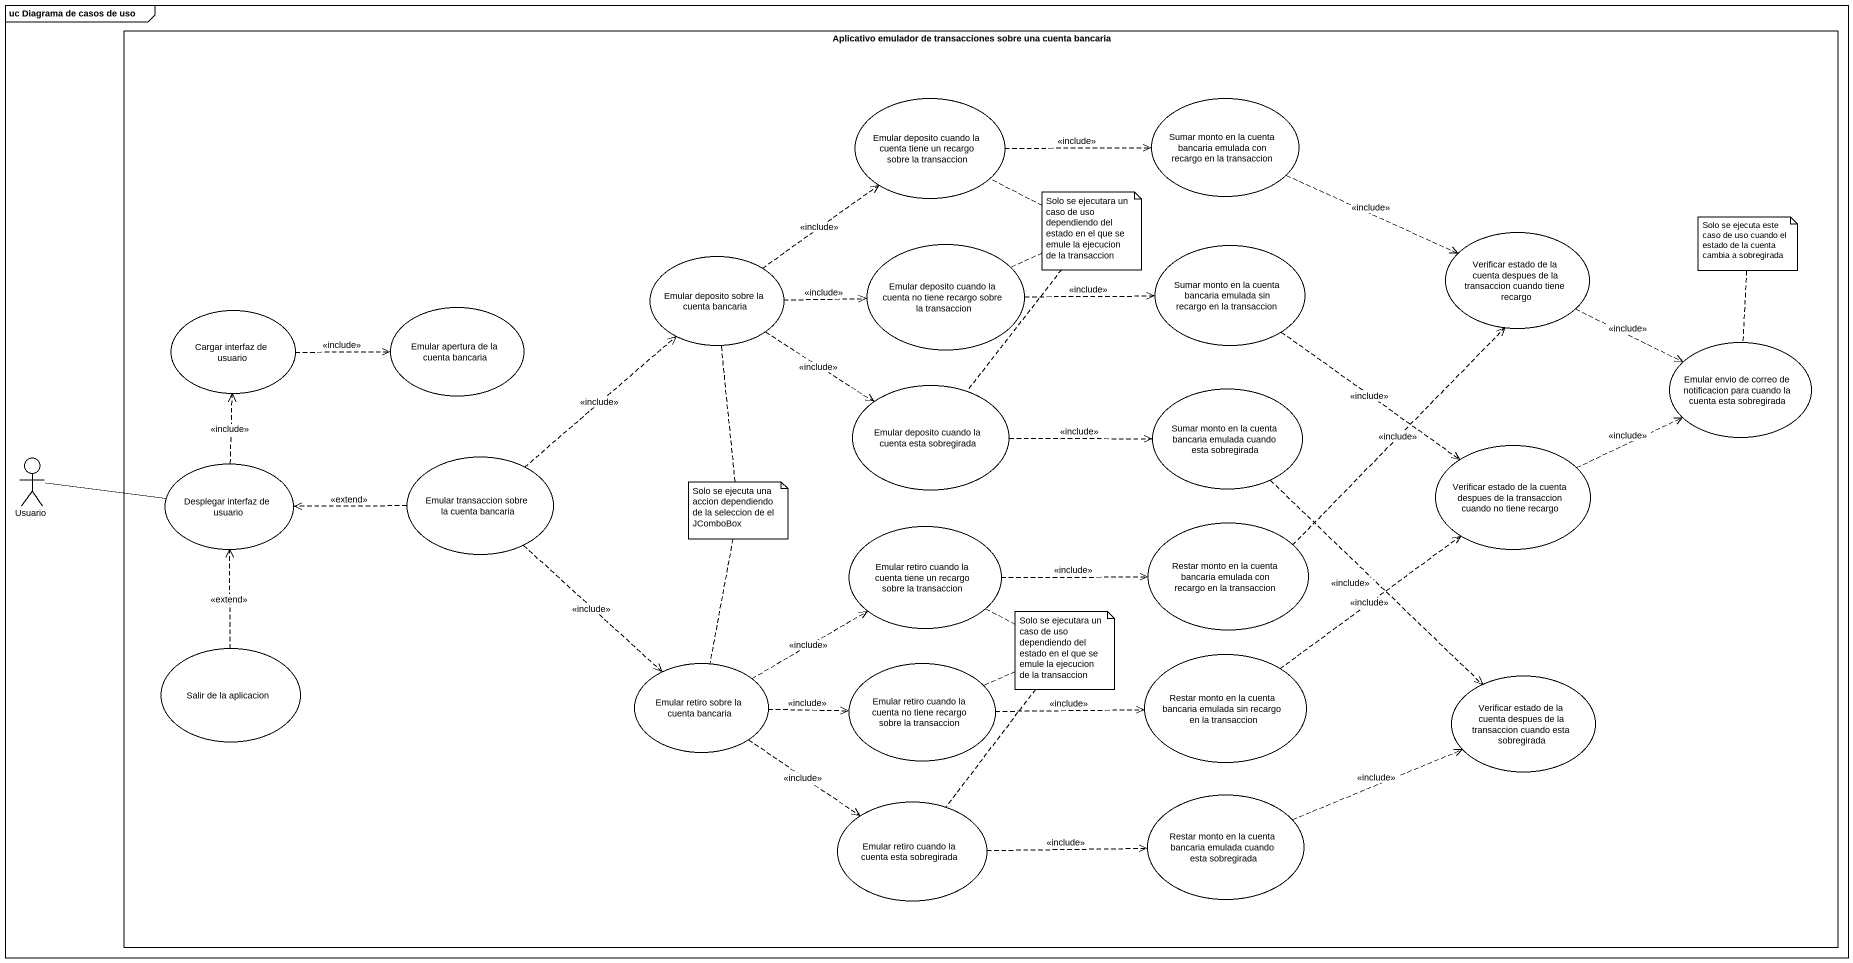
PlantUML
@startuml
mainframe uc Diagrama de casos de uso
rectangle "Aplicativo emulador de transacciones sobre una cuenta bancaria" as Aplicativo_emulador_de {
  usecase "Emular deposito cuando la cuenta tiene un recargo sobre la transaccion" as Emular_deposito_cuando_la
  usecase "Sumar monto en la cuenta bancaria emulada con recargo en la transaccion" as Sumar_monto_en_la_cuenta
  usecase "Emular deposito sobre la cuenta bancaria" as Emular_deposito_sobre_la
  usecase "Emular deposito cuando la cuenta no tiene recargo sobre la transaccion" as Emular_deposito_cuando_la_2
  usecase "Sumar monto en la cuenta bancaria emulada sin recargo en la transaccion" as Sumar_monto_en_la_cuenta_2
  usecase "Verificar estado de la cuenta despues de la transaccion cuando tiene recargo" as Verificar_estado_de_la
  usecase "Cargar interfaz de usuario" as Cargar_interfaz_de_usuario
  usecase "Emular apertura de la cuenta bancaria" as Emular_apertura_de_la
  usecase "Emular envio de correo de notificacion para cuando la cuenta esta sobregirada" as Emular_envio_de_correo_de
  usecase "Emular deposito cuando la cuenta esta sobregirada" as Emular_deposito_cuando_la_3
  usecase "Sumar monto en la cuenta bancaria emulada cuando esta sobregirada" as Sumar_monto_en_la_cuenta_3
  usecase "Emular transaccion sobre la cuenta bancaria" as Emular_transaccion_sobre_la
  usecase "Verificar estado de la cuenta despues de la transaccion cuando no tiene recargo" as Verificar_estado_de_la_2
  usecase "Desplegar interfaz de usuario" as Desplegar_interfaz_de
  usecase "Emular retiro cuando la cuenta tiene un recargo sobre la transaccion" as Emular_retiro_cuando_la
  usecase "Restar monto en la cuenta bancaria emulada con recargo en la transaccion" as Restar_monto_en_la_cuenta
  usecase "Salir de la aplicacion" as Salir_de_la_aplicacion
  usecase "Restar monto en la cuenta bancaria emulada sin recargo en la transaccion" as Restar_monto_en_la_cuenta_2
  usecase "Emular retiro sobre la cuenta bancaria" as Emular_retiro_sobre_la
  usecase "Emular retiro cuando la cuenta no tiene recargo sobre la transaccion" as Emular_retiro_cuando_la_2
  usecase "Verificar estado de la cuenta despues de la transaccion cuando esta sobregirada" as Verificar_estado_de_la_3
  usecase "Emular retiro cuando la cuenta esta sobregirada" as Emular_retiro_cuando_la_3
  usecase "Restar monto en la cuenta bancaria emulada cuando esta sobregirada" as Restar_monto_en_la_cuenta_3
}
actor Usuario
Emular_deposito_cuando_la .right.> Sumar_monto_en_la_cuenta : <<include>>
Sumar_monto_en_la_cuenta .right.> Verificar_estado_de_la : <<include>>
Emular_deposito_sobre_la .up.> Emular_deposito_cuando_la : <<include>>
Emular_deposito_sobre_la .right.> Emular_deposito_cuando_la_2 : <<include>>
Emular_deposito_sobre_la ..> Emular_deposito_cuando_la_3 : <<include>>
Emular_deposito_cuando_la_2 .right.> Sumar_monto_en_la_cuenta_2 : <<include>>
Sumar_monto_en_la_cuenta_2 ..> Verificar_estado_de_la_2 : <<include>>
Verificar_estado_de_la .right.> Emular_envio_de_correo_de : <<include>>
Cargar_interfaz_de_usuario .right.> Emular_apertura_de_la : <<include>>
Emular_deposito_cuando_la_3 .right.> Sumar_monto_en_la_cuenta_3 : <<include>>
Sumar_monto_en_la_cuenta_3 ..> Verificar_estado_de_la_3 : <<include>>
Usuario -right- Desplegar_interfaz_de
Emular_transaccion_sobre_la .up.> Emular_deposito_sobre_la : <<include>>
Emular_transaccion_sobre_la .left.> Desplegar_interfaz_de : <<extend>>
Emular_transaccion_sobre_la ..> Emular_retiro_sobre_la : <<include>>
Verificar_estado_de_la_2 .right.> Emular_envio_de_correo_de : <<include>>
Desplegar_interfaz_de .up.> Cargar_interfaz_de_usuario : <<include>>
Emular_retiro_cuando_la .right.> Restar_monto_en_la_cuenta : <<include>>
Restar_monto_en_la_cuenta .up.> Verificar_estado_de_la : <<include>>
Salir_de_la_aplicacion .up.> Desplegar_interfaz_de : <<extend>>
Restar_monto_en_la_cuenta_2 .up.> Verificar_estado_de_la_2 : <<include>>
Emular_retiro_sobre_la .right.> Emular_retiro_cuando_la : <<include>>
Emular_retiro_sobre_la .right.> Emular_retiro_cuando_la_2 : <<include>>
Emular_retiro_sobre_la ..> Emular_retiro_cuando_la_3 : <<include>>
Emular_retiro_cuando_la_2 .right.> Restar_monto_en_la_cuenta_2 : <<include>>
Emular_retiro_cuando_la_3 .right.> Restar_monto_en_la_cuenta_3 : <<include>>
Restar_monto_en_la_cuenta_3 .right.> Verificar_estado_de_la_3 : <<include>>
note as N1
  Solo se ejecutara un caso de uso dependiendo del estado en el que se emule la ejecucion de la transaccion
end note
N1 .. Emular_deposito_cuando_la
N1 .. Emular_deposito_cuando_la_2
N1 .. Emular_deposito_cuando_la_3
note top of Emular_envio_de_correo_de : Solo se ejecuta este caso de uso cuando el estado de la cuenta cambia a sobregirada
note as N3
  Solo se ejecuta una accion dependiendo de la seleccion de el JComboBox
end note
N3 .. Emular_deposito_sobre_la
N3 .. Emular_retiro_sobre_la
note as N4
  Solo se ejecutara un caso de uso dependiendo del estado en el que se emule la ejecucion de la transaccion
end note
N4 .. Emular_retiro_cuando_la
N4 .. Emular_retiro_cuando_la_2
N4 .. Emular_retiro_cuando_la_3
@enduml
